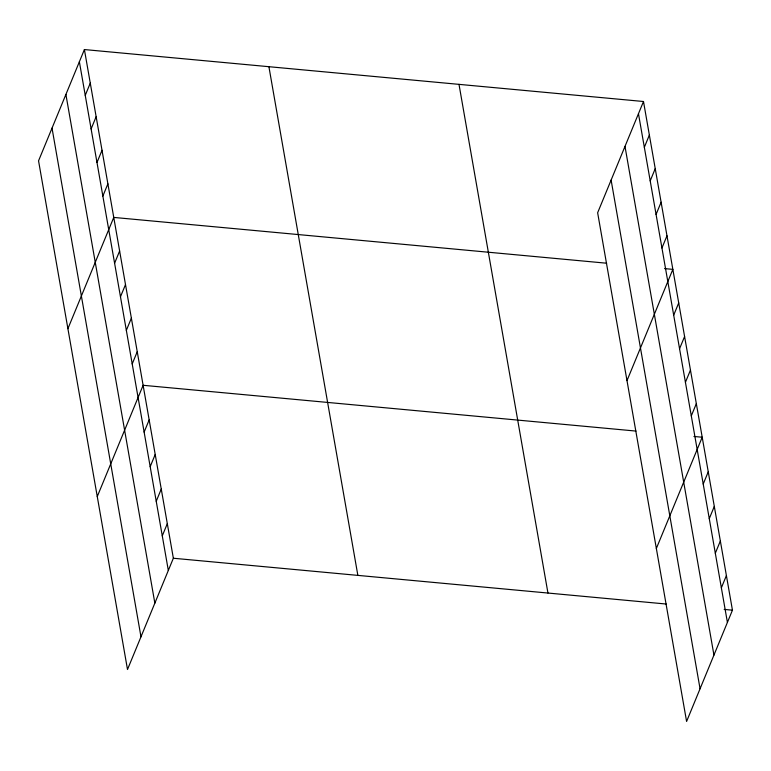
<?xml version="1.0" encoding="UTF-8"?>
<svg xmlns="http://www.w3.org/2000/svg" width="771" height="771" viewBox="0 0 771 771"><rect width="100%" height="100%" fill="white"/><g stroke="black" fill="none" stroke-linecap="round" stroke-linejoin="round"><path stroke-width="1.16" d="M84.405 49.556L38.55 160.821L127.504 669.498L173.359 558.243L84.405 49.556L643.496 101.502L732.45 610.179L686.595 721.444L597.641 212.757L643.496 101.502M85.244 95.344L90.284 83.123M91.113 128.921L96.153 116.7M96.982 162.488L102.023 150.278M102.861 196.065L107.892 183.845M67.906 328.687L113.761 217.422L606.623 263.21M114.6 263.21L119.63 250.989M120.469 296.787L125.509 284.566M126.338 330.354L131.378 318.144M132.207 363.931L137.248 351.711M97.262 496.553L143.117 385.288L635.979 431.076M144.129 432.097L149.169 419.877M150.181 466.686L155.212 454.466M156.234 501.275L161.264 489.055M162.276 535.864L167.317 523.644M644.334 147.29L649.365 135.07M650.204 180.867L655.234 168.647M656.073 214.434L661.113 202.214M661.942 248.011L666.982 235.791M626.996 380.623L672.852 269.368L664.573 268.597M673.69 315.156L678.721 302.936M679.559 348.733L684.59 336.513M685.429 382.3L690.459 370.08M691.298 415.877L696.338 403.657M656.343 548.489L702.208 437.234L693.929 436.463M703.219 484.034L708.25 471.823M709.272 518.632L714.303 506.412M715.315 553.221L720.355 541.001M721.367 587.81L726.398 575.59M173.359 558.243L666.221 604.03M724.171 609.418L732.45 610.179M638.465 113.713L727.41 622.399M624.992 146.403L713.946 655.09M611.114 180.077L700.058 688.763M458.996 84.357L547.95 593.044M268.906 66.692L357.86 575.378M79.374 61.776L168.329 570.453M65.901 94.457L154.855 603.144M52.023 128.131L140.977 636.817"/></g></svg>
